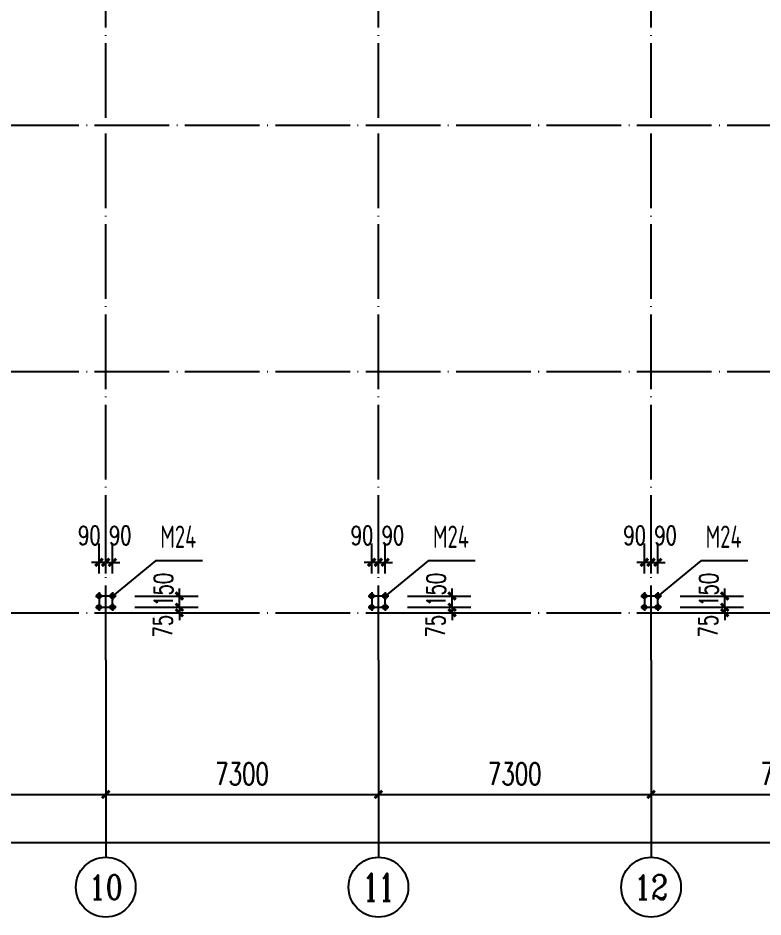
# Model space of a CAD drawing. Extents: x -89996 to 1006241, y -2176 to 440573.
# Drawn here: x 469624 to 489569, y 107735 to 131814 of the extents above; entities that cross this region are included whole.
import ezdxf
from ezdxf.enums import TextEntityAlignment as Align

# ---------------------------------------------------------------- set-up
doc = ezdxf.new("R2010")
doc.units = 0
doc.header["$LTSCALE"] = 1000
doc.header["$MEASUREMENT"] = 0
doc.linetypes.add('DOTE', pattern=[2.42, 2, -0.2, 0.02, -0.2])
for name, color, linetype in [('AXIS', 3, 'Continuous'), ('AXIS_TEXT', 7, 'Continuous'), ('DOTE', 1, 'DOTE'), ('TEXT', 7, 'Continuous'), ('WALL', 9, 'Continuous')]:
    doc.layers.add(name, color=color, linetype=linetype)
doc.styles.add('_TCH_AXIS', font='COMPLEX', dxfattribs={"bigfont": 'GBCBIG'})
doc.styles.add('_TCH_DIM_T3', font='SIMPLEX', dxfattribs={"width": 0.705882, "bigfont": 'GBCBIG'})
doc.styles.add('COMPLEX', font='COMPLEX')
doc.styles.add('TSSD_Label', font='tssdeng.shx', dxfattribs={"width": 0.7, "bigfont": 'hztxt.shx'})
doc.dimstyles.new('_TCH_ARCH&&200', dxfattribs={"dimtxt": 595, "dimasz": 200, "dimexe": 500, "dimexo": 600, "dimgap": 252.5, "dimtad": 1, "dimdec": 0, "dimzin": 0, "dimdsep": 46, "dimtxsty": '_TCH_DIM_T3', "dimblk": 'ARCHTICK', "dimcen": 0.09, "dimclrt": 7, "dimazin": 2, "dimtfac": 1, "dimtdec": 0, "dimtix": 1, "dimtmove": 2, "dimatfit": 3, "dimfxl": 0, "dimtolj": 1, "dimtzin": 0, "dimarcsym": 0})
doc.dimstyles.new('TCH-200-1', dxfattribs={"dimtxt": 595, "dimasz": 200, "dimexe": 500, "dimexo": 600, "dimgap": 252.5, "dimtad": 1, "dimdec": 0, "dimzin": 0, "dimdsep": 46, "dimtxsty": '_TCH_DIM_T3', "dimblk": 'ARCHTICK', "dimcen": 0.09, "dimclrd": 3, "dimclre": 3, "dimclrt": 7, "dimazin": 2, "dimtfac": 1, "dimtdec": 0, "dimtix": 1, "dimtmove": 2, "dimatfit": 3, "dimfxl": 0, "dimtolj": 1, "dimtzin": 0, "dimarcsym": 0})
doc.dimstyles.new('TCH-200-2', dxfattribs={"dimtxt": 500, "dimasz": 200, "dimexe": 500, "dimexo": 600, "dimgap": 252.5, "dimtad": 1, "dimdec": 0, "dimlfac": 0.5, "dimzin": 0, "dimdsep": 46, "dimtxsty": '_TCH_DIM_T3', "dimblk": 'ARCHTICK', "dimcen": 0.09, "dimclrd": 124, "dimclre": 124, "dimclrt": 7, "dimazin": 2, "dimtfac": 1, "dimtdec": 0, "dimtix": 1, "dimtmove": 2, "dimatfit": 3, "dimfxl": 0, "dimtolj": 1, "dimtzin": 0, "dimarcsym": 0})

# ---------------------------------------------------------------- blocks, each defined once
blk = doc.blocks.new('_ArchTick')
at = {"color": 0, "linetype": 'ByBlock', "const_width": 0.4}
blk.add_lwpolyline([(-0.5, -0.5), (0.5, 0.5)], dxfattribs=at)
blk = doc.blocks.new('*D1261')
at = {"layer": 'Defpoints', "color": 0, "transparency": 16777216}
for p in [(412413, 115603), (500933, 115643), (500933, 109735)]:
    blk.add_point(p, dxfattribs=at)
at = {"layer": 'WALL', "color": 3, "lineweight": -2, "transparency": 16777216}
for p, q in [((412413, 115003), (412413, 109235)), ((500933, 115043), (500933, 109235)), ((412413, 109735), (500933, 109735))]:
    blk.add_line(p, q, dxfattribs=at)
at = {"layer": 'WALL', "color": 3, "lineweight": -2, "transparency": 16777216, "xscale": 200, "yscale": 200, "zscale": 200, "rotation": 180}
blk.add_blockref('_ArchTick', (412413, 109735), dxfattribs=at)
at = {"layer": 'WALL', "color": 3, "lineweight": -2, "transparency": 16777216, "xscale": 200, "yscale": 200, "zscale": 200}
blk.add_blockref('_ArchTick', (500933, 109735), dxfattribs=at)
at = {"layer": 'WALL', "color": 7, "transparency": 16777216, "insert": (456673, 110285), "char_height": 595, "attachment_point": 5, "style": '_TCH_DIM_T3'}
blk.add_mtext('\\A1;88520', dxfattribs=at)
blk = doc.blocks.new('*D1759')
at = {"color": 124, "linetype": 'ByBlock', "lineweight": -2, "transparency": 16777216}
for p, q in [((471793, 116933), (471793, 117735)), ((471973, 116933), (471973, 117735)), ((471793, 117235), (471593, 117235)), ((471973, 117235), (471793, 117235)), ((471973, 117235), (472173, 117235))]:
    blk.add_line(p, q, dxfattribs=at)
at = {"layer": 'Defpoints', "color": 0, "linetype": 'ByBlock', "transparency": 16777216}
for p in [(471793, 117235), (471793, 116333), (471973, 116333)]:
    blk.add_point(p, dxfattribs=at)
at = {"color": 124, "linetype": 'ByBlock', "lineweight": -2, "transparency": 16777216, "xscale": 200, "yscale": 200, "zscale": 200}
blk.add_blockref('_ArchTick', (471793, 117235), dxfattribs=at)
at = {"color": 124, "linetype": 'ByBlock', "lineweight": -2, "transparency": 16777216, "xscale": 200, "yscale": 200, "zscale": 200, "rotation": 180}
blk.add_blockref('_ArchTick', (471973, 117235), dxfattribs=at)
at = {"color": 7, "linetype": 'ByBlock', "transparency": 16777216, "insert": (471533, 117956), "char_height": 500, "attachment_point": 5, "style": '_TCH_DIM_T3'}
blk.add_mtext('\\A1;90', dxfattribs=at)
blk = doc.blocks.new('*D1760')
at = {"color": 124, "linetype": 'ByBlock', "lineweight": -2, "transparency": 16777216}
for p, q in [((471973, 116933), (471973, 117735)), ((472153, 116933), (472153, 117735)), ((471973, 117235), (471773, 117235)), ((471973, 117235), (472153, 117235)), ((472153, 117235), (472353, 117235))]:
    blk.add_line(p, q, dxfattribs=at)
at = {"layer": 'Defpoints', "color": 0, "linetype": 'ByBlock', "transparency": 16777216}
for p in [(472153, 117235), (471973, 116333), (472153, 116333)]:
    blk.add_point(p, dxfattribs=at)
at = {"color": 124, "linetype": 'ByBlock', "lineweight": -2, "transparency": 16777216, "xscale": 200, "yscale": 200, "zscale": 200}
blk.add_blockref('_ArchTick', (471973, 117235), dxfattribs=at)
at = {"color": 124, "linetype": 'ByBlock', "lineweight": -2, "transparency": 16777216, "xscale": 200, "yscale": 200, "zscale": 200, "rotation": 180}
blk.add_blockref('_ArchTick', (472153, 117235), dxfattribs=at)
at = {"color": 7, "linetype": 'ByBlock', "transparency": 16777216, "insert": (472362, 117956), "char_height": 500, "attachment_point": 5, "style": '_TCH_DIM_T3'}
blk.add_mtext('\\A1;90', dxfattribs=at)
blk = doc.blocks.new('*D1761')
at = {"color": 124, "linetype": 'ByBlock', "lineweight": -2, "transparency": 16777216}
for p, q in [((472753, 116333), (474444, 116333)), ((473944, 116333), (473944, 116533)), ((473944, 116033), (473944, 116333)), ((472753, 116033), (474444, 116033)), ((473944, 116033), (473944, 115833))]:
    blk.add_line(p, q, dxfattribs=at)
at = {"layer": 'Defpoints', "color": 0, "linetype": 'ByBlock', "transparency": 16777216}
for p in [(472153, 116333), (473944, 116333), (472153, 116033)]:
    blk.add_point(p, dxfattribs=at)
at = {"color": 124, "linetype": 'ByBlock', "lineweight": -2, "transparency": 16777216, "xscale": 200, "yscale": 200, "zscale": 200}
for p, rotation in [((473944, 116333), 270), ((473944, 116033), 90)]:
    blk.add_blockref('_ArchTick', p, dxfattribs=dict(at, rotation=rotation))
at = {"color": 7, "linetype": 'ByBlock', "transparency": 16777216, "insert": (473517, 116500), "char_height": 500, "attachment_point": 5, "rotation": 90, "style": '_TCH_DIM_T3'}
blk.add_mtext('\\A1;150', dxfattribs=at)
blk = doc.blocks.new('*D1762')
at = {"color": 124, "linetype": 'ByBlock', "lineweight": -2, "transparency": 16777216}
for p, q in [((473944, 116033), (473944, 116233)), ((472753, 116033), (474444, 116033)), ((472753, 115883), (474444, 115883)), ((473944, 116033), (473944, 115883)), ((473944, 115883), (473944, 115683))]:
    blk.add_line(p, q, dxfattribs=at)
at = {"layer": 'Defpoints', "color": 0, "linetype": 'ByBlock', "transparency": 16777216}
for p in [(472153, 116033), (472153, 115883), (473944, 115883)]:
    blk.add_point(p, dxfattribs=at)
at = {"color": 124, "linetype": 'ByBlock', "lineweight": -2, "transparency": 16777216, "xscale": 200, "yscale": 200, "zscale": 200}
for p, rotation in [((473944, 116033), 270), ((473944, 115883), 90)]:
    blk.add_blockref('_ArchTick', p, dxfattribs=dict(at, rotation=rotation))
at = {"color": 7, "linetype": 'ByBlock', "transparency": 16777216, "insert": (473503, 115524), "char_height": 500, "attachment_point": 5, "rotation": 90, "style": '_TCH_DIM_T3'}
blk.add_mtext('\\A1;75', dxfattribs=at)
blk = doc.blocks.new('*D1763')
at = {"color": 124, "linetype": 'ByBlock', "lineweight": -2, "transparency": 16777216}
for p, q in [((479093, 116933), (479093, 117735)), ((479273, 116933), (479273, 117735)), ((479093, 117235), (478893, 117235)), ((479273, 117235), (479093, 117235)), ((479273, 117235), (479473, 117235))]:
    blk.add_line(p, q, dxfattribs=at)
at = {"layer": 'Defpoints', "color": 0, "linetype": 'ByBlock', "transparency": 16777216}
for p in [(479093, 117235), (479093, 116333), (479273, 116333)]:
    blk.add_point(p, dxfattribs=at)
at = {"color": 124, "linetype": 'ByBlock', "lineweight": -2, "transparency": 16777216, "xscale": 200, "yscale": 200, "zscale": 200}
blk.add_blockref('_ArchTick', (479093, 117235), dxfattribs=at)
at = {"color": 124, "linetype": 'ByBlock', "lineweight": -2, "transparency": 16777216, "xscale": 200, "yscale": 200, "zscale": 200, "rotation": 180}
blk.add_blockref('_ArchTick', (479273, 117235), dxfattribs=at)
at = {"color": 7, "linetype": 'ByBlock', "transparency": 16777216, "insert": (478833, 117956), "char_height": 500, "attachment_point": 5, "style": '_TCH_DIM_T3'}
blk.add_mtext('\\A1;90', dxfattribs=at)
blk = doc.blocks.new('*D1764')
at = {"color": 124, "linetype": 'ByBlock', "lineweight": -2, "transparency": 16777216}
for p, q in [((479273, 116933), (479273, 117735)), ((479453, 116933), (479453, 117735)), ((479273, 117235), (479073, 117235)), ((479273, 117235), (479453, 117235)), ((479453, 117235), (479653, 117235))]:
    blk.add_line(p, q, dxfattribs=at)
at = {"layer": 'Defpoints', "color": 0, "linetype": 'ByBlock', "transparency": 16777216}
for p in [(479453, 117235), (479273, 116333), (479453, 116333)]:
    blk.add_point(p, dxfattribs=at)
at = {"color": 124, "linetype": 'ByBlock', "lineweight": -2, "transparency": 16777216, "xscale": 200, "yscale": 200, "zscale": 200}
blk.add_blockref('_ArchTick', (479273, 117235), dxfattribs=at)
at = {"color": 124, "linetype": 'ByBlock', "lineweight": -2, "transparency": 16777216, "xscale": 200, "yscale": 200, "zscale": 200, "rotation": 180}
blk.add_blockref('_ArchTick', (479453, 117235), dxfattribs=at)
at = {"color": 7, "linetype": 'ByBlock', "transparency": 16777216, "insert": (479662, 117956), "char_height": 500, "attachment_point": 5, "style": '_TCH_DIM_T3'}
blk.add_mtext('\\A1;90', dxfattribs=at)
blk = doc.blocks.new('*D1765')
at = {"color": 124, "linetype": 'ByBlock', "lineweight": -2, "transparency": 16777216}
for p, q in [((480053, 116333), (481744, 116333)), ((481244, 116333), (481244, 116533)), ((481244, 116033), (481244, 116333)), ((480053, 116033), (481744, 116033)), ((481244, 116033), (481244, 115833))]:
    blk.add_line(p, q, dxfattribs=at)
at = {"layer": 'Defpoints', "color": 0, "linetype": 'ByBlock', "transparency": 16777216}
for p in [(479453, 116333), (481244, 116333), (479453, 116033)]:
    blk.add_point(p, dxfattribs=at)
at = {"color": 124, "linetype": 'ByBlock', "lineweight": -2, "transparency": 16777216, "xscale": 200, "yscale": 200, "zscale": 200}
for p, rotation in [((481244, 116333), 270), ((481244, 116033), 90)]:
    blk.add_blockref('_ArchTick', p, dxfattribs=dict(at, rotation=rotation))
at = {"color": 7, "linetype": 'ByBlock', "transparency": 16777216, "insert": (480817, 116500), "char_height": 500, "attachment_point": 5, "rotation": 90, "style": '_TCH_DIM_T3'}
blk.add_mtext('\\A1;150', dxfattribs=at)
blk = doc.blocks.new('*D1766')
at = {"color": 124, "linetype": 'ByBlock', "lineweight": -2, "transparency": 16777216}
for p, q in [((481244, 116033), (481244, 116233)), ((480053, 116033), (481744, 116033)), ((480053, 115883), (481744, 115883)), ((481244, 116033), (481244, 115883)), ((481244, 115883), (481244, 115683))]:
    blk.add_line(p, q, dxfattribs=at)
at = {"layer": 'Defpoints', "color": 0, "linetype": 'ByBlock', "transparency": 16777216}
for p in [(479453, 116033), (479453, 115883), (481244, 115883)]:
    blk.add_point(p, dxfattribs=at)
at = {"color": 124, "linetype": 'ByBlock', "lineweight": -2, "transparency": 16777216, "xscale": 200, "yscale": 200, "zscale": 200}
for p, rotation in [((481244, 116033), 270), ((481244, 115883), 90)]:
    blk.add_blockref('_ArchTick', p, dxfattribs=dict(at, rotation=rotation))
at = {"color": 7, "linetype": 'ByBlock', "transparency": 16777216, "insert": (480803, 115524), "char_height": 500, "attachment_point": 5, "rotation": 90, "style": '_TCH_DIM_T3'}
blk.add_mtext('\\A1;75', dxfattribs=at)
blk = doc.blocks.new('*D1767')
at = {"color": 124, "linetype": 'ByBlock', "lineweight": -2, "transparency": 16777216}
for p, q in [((486393, 116933), (486393, 117735)), ((486573, 116933), (486573, 117735)), ((486393, 117235), (486193, 117235)), ((486573, 117235), (486393, 117235)), ((486573, 117235), (486773, 117235))]:
    blk.add_line(p, q, dxfattribs=at)
at = {"layer": 'Defpoints', "color": 0, "linetype": 'ByBlock', "transparency": 16777216}
for p in [(486393, 117235), (486393, 116333), (486573, 116333)]:
    blk.add_point(p, dxfattribs=at)
at = {"color": 124, "linetype": 'ByBlock', "lineweight": -2, "transparency": 16777216, "xscale": 200, "yscale": 200, "zscale": 200}
blk.add_blockref('_ArchTick', (486393, 117235), dxfattribs=at)
at = {"color": 124, "linetype": 'ByBlock', "lineweight": -2, "transparency": 16777216, "xscale": 200, "yscale": 200, "zscale": 200, "rotation": 180}
blk.add_blockref('_ArchTick', (486573, 117235), dxfattribs=at)
at = {"color": 7, "linetype": 'ByBlock', "transparency": 16777216, "insert": (486133, 117956), "char_height": 500, "attachment_point": 5, "style": '_TCH_DIM_T3'}
blk.add_mtext('\\A1;90', dxfattribs=at)
blk = doc.blocks.new('*D1768')
at = {"color": 124, "linetype": 'ByBlock', "lineweight": -2, "transparency": 16777216}
for p, q in [((486573, 116933), (486573, 117735)), ((486753, 116933), (486753, 117735)), ((486573, 117235), (486373, 117235)), ((486573, 117235), (486753, 117235)), ((486753, 117235), (486953, 117235))]:
    blk.add_line(p, q, dxfattribs=at)
at = {"layer": 'Defpoints', "color": 0, "linetype": 'ByBlock', "transparency": 16777216}
for p in [(486753, 117235), (486573, 116333), (486753, 116333)]:
    blk.add_point(p, dxfattribs=at)
at = {"color": 124, "linetype": 'ByBlock', "lineweight": -2, "transparency": 16777216, "xscale": 200, "yscale": 200, "zscale": 200}
blk.add_blockref('_ArchTick', (486573, 117235), dxfattribs=at)
at = {"color": 124, "linetype": 'ByBlock', "lineweight": -2, "transparency": 16777216, "xscale": 200, "yscale": 200, "zscale": 200, "rotation": 180}
blk.add_blockref('_ArchTick', (486753, 117235), dxfattribs=at)
at = {"color": 7, "linetype": 'ByBlock', "transparency": 16777216, "insert": (486962, 117956), "char_height": 500, "attachment_point": 5, "style": '_TCH_DIM_T3'}
blk.add_mtext('\\A1;90', dxfattribs=at)
blk = doc.blocks.new('*D1769')
at = {"color": 124, "linetype": 'ByBlock', "lineweight": -2, "transparency": 16777216}
for p, q in [((487353, 116333), (489044, 116333)), ((488544, 116333), (488544, 116533)), ((488544, 116033), (488544, 116333)), ((487353, 116033), (489044, 116033)), ((488544, 116033), (488544, 115833))]:
    blk.add_line(p, q, dxfattribs=at)
at = {"layer": 'Defpoints', "color": 0, "linetype": 'ByBlock', "transparency": 16777216}
for p in [(486753, 116333), (488544, 116333), (486753, 116033)]:
    blk.add_point(p, dxfattribs=at)
at = {"color": 124, "linetype": 'ByBlock', "lineweight": -2, "transparency": 16777216, "xscale": 200, "yscale": 200, "zscale": 200}
for p, rotation in [((488544, 116333), 270), ((488544, 116033), 90)]:
    blk.add_blockref('_ArchTick', p, dxfattribs=dict(at, rotation=rotation))
at = {"color": 7, "linetype": 'ByBlock', "transparency": 16777216, "insert": (488117, 116500), "char_height": 500, "attachment_point": 5, "rotation": 90, "style": '_TCH_DIM_T3'}
blk.add_mtext('\\A1;150', dxfattribs=at)
blk = doc.blocks.new('*D1770')
at = {"color": 124, "linetype": 'ByBlock', "lineweight": -2, "transparency": 16777216}
for p, q in [((488544, 116033), (488544, 116233)), ((487353, 116033), (489044, 116033)), ((487353, 115883), (489044, 115883)), ((488544, 116033), (488544, 115883)), ((488544, 115883), (488544, 115683))]:
    blk.add_line(p, q, dxfattribs=at)
at = {"layer": 'Defpoints', "color": 0, "linetype": 'ByBlock', "transparency": 16777216}
for p in [(486753, 116033), (486753, 115883), (488544, 115883)]:
    blk.add_point(p, dxfattribs=at)
at = {"color": 124, "linetype": 'ByBlock', "lineweight": -2, "transparency": 16777216, "xscale": 200, "yscale": 200, "zscale": 200}
for p, rotation in [((488544, 116033), 270), ((488544, 115883), 90)]:
    blk.add_blockref('_ArchTick', p, dxfattribs=dict(at, rotation=rotation))
at = {"color": 7, "linetype": 'ByBlock', "transparency": 16777216, "insert": (488103, 115524), "char_height": 500, "attachment_point": 5, "rotation": 90, "style": '_TCH_DIM_T3'}
blk.add_mtext('\\A1;75', dxfattribs=at)
blk = doc.blocks.new('*D2708')
at = {"layer": 'AXIS', "color": 0, "lineweight": -2, "transparency": 16777216}
for p, q in [((464673, 114016), (464673, 110520)), ((471973, 114016), (471973, 110520)), ((464673, 111020), (471973, 111020))]:
    blk.add_line(p, q, dxfattribs=at)
at = {"layer": 'Defpoints', "color": 0, "transparency": 16777216}
for p in [(464673, 114616), (471973, 114616), (471973, 111020)]:
    blk.add_point(p, dxfattribs=at)
at = {"layer": 'AXIS', "color": 0, "lineweight": -2, "transparency": 16777216, "xscale": 200, "yscale": 200, "zscale": 200, "rotation": 180}
blk.add_blockref('_ArchTick', (464673, 111020), dxfattribs=at)
at = {"layer": 'AXIS', "color": 0, "lineweight": -2, "transparency": 16777216, "xscale": 200, "yscale": 200, "zscale": 200}
blk.add_blockref('_ArchTick', (471973, 111020), dxfattribs=at)
at = {"layer": 'AXIS', "color": 7, "transparency": 16777216, "insert": (468323, 111570), "char_height": 595, "attachment_point": 5, "style": '_TCH_DIM_T3'}
blk.add_mtext('\\A1;7300', dxfattribs=at)
blk = doc.blocks.new('*D2709')
at = {"layer": 'AXIS', "color": 0, "lineweight": -2, "transparency": 16777216}
for p, q in [((471973, 114016), (471973, 110520)), ((479273, 114016), (479273, 110520)), ((471973, 111020), (479273, 111020))]:
    blk.add_line(p, q, dxfattribs=at)
at = {"layer": 'Defpoints', "color": 0, "transparency": 16777216}
for p in [(471973, 114616), (479273, 114616), (479273, 111020)]:
    blk.add_point(p, dxfattribs=at)
at = {"layer": 'AXIS', "color": 0, "lineweight": -2, "transparency": 16777216, "xscale": 200, "yscale": 200, "zscale": 200, "rotation": 180}
blk.add_blockref('_ArchTick', (471973, 111020), dxfattribs=at)
at = {"layer": 'AXIS', "color": 0, "lineweight": -2, "transparency": 16777216, "xscale": 200, "yscale": 200, "zscale": 200}
blk.add_blockref('_ArchTick', (479273, 111020), dxfattribs=at)
at = {"layer": 'AXIS', "color": 7, "transparency": 16777216, "insert": (475623, 111570), "char_height": 595, "attachment_point": 5, "style": '_TCH_DIM_T3'}
blk.add_mtext('\\A1;7300', dxfattribs=at)
blk = doc.blocks.new('*D2710')
at = {"layer": 'AXIS', "color": 0, "lineweight": -2, "transparency": 16777216}
for p, q in [((479273, 114016), (479273, 110520)), ((486573, 114016), (486573, 110520)), ((479273, 111020), (486573, 111020))]:
    blk.add_line(p, q, dxfattribs=at)
at = {"layer": 'Defpoints', "color": 0, "transparency": 16777216}
for p in [(479273, 114616), (486573, 114616), (486573, 111020)]:
    blk.add_point(p, dxfattribs=at)
at = {"layer": 'AXIS', "color": 0, "lineweight": -2, "transparency": 16777216, "xscale": 200, "yscale": 200, "zscale": 200, "rotation": 180}
blk.add_blockref('_ArchTick', (479273, 111020), dxfattribs=at)
at = {"layer": 'AXIS', "color": 0, "lineweight": -2, "transparency": 16777216, "xscale": 200, "yscale": 200, "zscale": 200}
blk.add_blockref('_ArchTick', (486573, 111020), dxfattribs=at)
at = {"layer": 'AXIS', "color": 7, "transparency": 16777216, "insert": (482923, 111570), "char_height": 595, "attachment_point": 5, "style": '_TCH_DIM_T3'}
blk.add_mtext('\\A1;7300', dxfattribs=at)
blk = doc.blocks.new('*D2711')
at = {"layer": 'AXIS', "color": 0, "lineweight": -2, "transparency": 16777216}
for p, q in [((486573, 114016), (486573, 110520)), ((493873, 114016), (493873, 110520)), ((486573, 111020), (493873, 111020))]:
    blk.add_line(p, q, dxfattribs=at)
at = {"layer": 'Defpoints', "color": 0, "transparency": 16777216}
for p in [(486573, 114616), (493873, 114616), (493873, 111020)]:
    blk.add_point(p, dxfattribs=at)
at = {"layer": 'AXIS', "color": 0, "lineweight": -2, "transparency": 16777216, "xscale": 200, "yscale": 200, "zscale": 200, "rotation": 180}
blk.add_blockref('_ArchTick', (486573, 111020), dxfattribs=at)
at = {"layer": 'AXIS', "color": 0, "lineweight": -2, "transparency": 16777216, "xscale": 200, "yscale": 200, "zscale": 200}
blk.add_blockref('_ArchTick', (493873, 111020), dxfattribs=at)
at = {"layer": 'AXIS', "color": 7, "transparency": 16777216, "insert": (490223, 111570), "char_height": 595, "attachment_point": 5, "style": '_TCH_DIM_T3'}
blk.add_mtext('\\A1;7300', dxfattribs=at)
blk = doc.blocks.new('_AXISO')
blk.add_circle((0, 0), 0.5)
at = {"layer": 'AXIS_TEXT', "style": 'COMPLEX', "width": 1.041667}
blk.add_attdef('A', text='', height=0.56, dxfattribs=at).set_placement((-0.25, -0.28), (0.25, -0.28), align=Align.FIT)

msp = doc.modelspace()

# ---------------------------------------------------------------- linework, layer by layer
for centre in [(471793.48, 116333.22), (472153.48, 116333.22), (479093.48, 116333.22), (479453.48, 116333.22), (486393.48, 116333.22), (486753.48, 116333.22), (471793.48, 116033.22), (472153.48, 116033.22), (479093.48, 116033.22), (479453.48, 116033.22), (486393.48, 116033.22), (486753.48, 116033.22)]:
    msp.add_circle(centre, 58.52)
at = {"layer": 'AXIS'}
for p, q in [((473306.99, 117278.69), (472153.48, 116333.22)), ((474561.02, 117278.69), (473306.99, 117278.69)), ((480606.99, 117278.69), (479453.48, 116333.22)), ((481861.02, 117278.69), (480606.99, 117278.69)), ((487906.99, 117278.69), (486753.48, 116333.22)), ((489161.02, 117278.69), (487906.99, 117278.69)), ((471702.81, 116333.22), (471884.15, 116333.22)), ((471793.48, 116433.89), (471793.48, 116232.55)), ((472254.15, 116333.22), (472052.81, 116333.22)), ((472153.48, 116433.89), (472153.48, 116232.55)), ((479002.81, 116333.22), (479184.15, 116333.22)), ((479093.48, 116433.89), (479093.48, 116232.55)), ((479554.15, 116333.22), (479352.81, 116333.22)), ((479453.48, 116433.89), (479453.48, 116232.55)), ((486302.81, 116333.22), (486484.15, 116333.22)), ((486393.48, 116433.89), (486393.48, 116232.55)), ((486854.15, 116333.22), (486652.81, 116333.22)), ((486753.48, 116433.89), (486753.48, 116232.55)), ((471793.48, 116133.89), (471793.48, 115932.55)), ((472153.48, 116133.89), (472153.48, 115932.55)), ((479093.48, 116133.89), (479093.48, 115932.55)), ((479453.48, 116133.89), (479453.48, 115932.55)), ((486393.48, 116133.89), (486393.48, 115932.55)), ((486753.48, 116133.89), (486753.48, 115932.55)), ((471702.81, 116033.22), (471884.15, 116033.22)), ((472254.15, 116033.22), (472052.81, 116033.22)), ((479002.81, 116033.22), (479184.15, 116033.22)), ((479554.15, 116033.22), (479352.81, 116033.22)), ((486302.81, 116033.22), (486484.15, 116033.22)), ((486854.15, 116033.22), (486652.81, 116033.22)), ((471973.48, 114616.43), (471973.48, 109335.42)), ((479273.48, 114616.43), (479273.48, 109335.42)), ((486573.48, 114616.43), (486573.48, 109335.42))]:
    msp.add_line(p, q, dxfattribs=at)
at = {"layer": 'DOTE'}
for p, q in [((471973.48, 114616.43), (471973.48, 156470.01)), ((479273.48, 114616.43), (479273.48, 156470.01)), ((486573.48, 114616.43), (486573.48, 156470.01)), ((411173.48, 128943.22), (502173.48, 128943.22)), ((411173.48, 122343.22), (502173.48, 122343.22)), ((411173.48, 115883.22), (502173.48, 115883.22))]:
    msp.add_line(p, q, dxfattribs=at)
for points in [[(472153.48, 116333.22), (471793.48, 116333.22), (471793.48, 116033.22), (472153.48, 116033.22)], [(479453.48, 116333.22), (479093.48, 116333.22), (479093.48, 116033.22), (479453.48, 116033.22)], [(486753.48, 116333.22), (486393.48, 116333.22), (486393.48, 116033.22), (486753.48, 116033.22)]]:
    msp.add_lwpolyline(points, close=True, dxfattribs=at)

# ---------------------------------------------------------------- block references
at = {"layer": 'AXIS'}
ref = msp.add_blockref('_AXISO', (471973.48, 108535.42), dxfattribs=dict(at, xscale=1600, yscale=1600, zscale=1600))
ref.add_attrib('A', '10', dxfattribs={"layer": 'AXIS_TEXT', "height": 656.891, "style": '_TCH_AXIS'}).set_placement((471519.91, 108206.98), (472427.04, 108206.98), align=Align.FIT)
ref = msp.add_blockref('_AXISO', (479273.48, 108535.42), dxfattribs=dict(at, xscale=1600, yscale=1600, zscale=1600))
ref.add_attrib('A', '11', dxfattribs={"layer": 'AXIS_TEXT', "height": 737.525, "style": '_TCH_AXIS'}).set_placement((478852.03, 108166.66), (479694.92, 108166.66), align=Align.FIT)
ref = msp.add_blockref('_AXISO', (486573.48, 108535.42), dxfattribs=dict(at, xscale=1600, yscale=1600, zscale=1600))
ref.add_attrib('A', '12', dxfattribs={"layer": 'AXIS_TEXT', "height": 656.891, "style": '_TCH_AXIS'}).set_placement((486119.91, 108206.98), (487027.04, 108206.98), align=Align.FIT)

# ---------------------------------------------------------------- texts
at = {"layer": 'TEXT', "style": 'TSSD_Label', "width": 0.7}
for p in [(473915.07, 117442.16), (481215.07, 117442.16), (488515.07, 117442.16)]:
    msp.add_text('M24', height=600, rotation=360, dxfattribs=at).set_placement(p, align=Align.BOTTOM_CENTER)

# ---------------------------------------------------------------- dimensions: what is measured, and where the dimension line sits
at = {"linetype": 'ByBlock'}
for base, p1, p2, angle, picture, middle in [((471793.48, 117235.21), (471973.48, 116333.22), (471793.48, 116333.22), 180, '*D1759', (471532.88, 117956.12)), ((479093.48, 117235.21), (479273.48, 116333.22), (479093.48, 116333.22), 180, '*D1763', (478832.88, 117956.12)), ((486393.48, 117235.21), (486573.48, 116333.22), (486393.48, 116333.22), 180, '*D1767', (486132.88, 117956.12)), ((473944.4, 116333.22), (472153.48, 116033.22), (472153.48, 116333.22), 90, '*D1761', (473516.86, 116499.55)), ((481244.4, 116333.22), (479453.48, 116033.22), (479453.48, 116333.22), 90, '*D1765', (480816.86, 116499.55)), ((488544.4, 116333.22), (486753.48, 116033.22), (486753.48, 116333.22), 90, '*D1769', (488116.86, 116499.55)), ((473944.4, 115883.22), (472153.48, 116033.22), (472153.48, 115883.22), 270, '*D1762', (473503.07, 115524.13)), ((481244.4, 115883.22), (479453.48, 116033.22), (479453.48, 115883.22), 270, '*D1766', (480803.07, 115524.13)), ((488544.4, 115883.22), (486753.48, 116033.22), (486753.48, 115883.22), 270, '*D1770', (488103.07, 115524.13))]:
    dim = msp.add_linear_dim(base=base, p1=p1, p2=p2, angle=angle, dimstyle='TCH-200-2', dxfattribs=at)
    dim.commit()
    dim.dimension.update_dxf_attribs({"geometry": picture, "text_midpoint": middle, "dimtype": 128})
for base, p1, p2, picture, middle in [((472153.48, 117235.21), (471973.48, 116333.22), (472153.48, 116333.22), '*D1760', (472362.16, 117956.12)), ((479453.48, 117235.21), (479273.48, 116333.22), (479453.48, 116333.22), '*D1764', (479662.16, 117956.12)), ((486753.48, 117235.21), (486573.48, 116333.22), (486753.48, 116333.22), '*D1768', (486962.16, 117956.12))]:
    dim = msp.add_linear_dim(base=base, p1=p1, p2=p2, dimstyle='TCH-200-2', dxfattribs=at)
    dim.commit()
    dim.dimension.update_dxf_attribs({"geometry": picture, "text_midpoint": middle, "dimtype": 128})
at = {"layer": 'AXIS'}
for p1, p2, picture, middle in [((464673.48, 114616.43), (471973.48, 114616.43), '*D2708', (468323.48, 111569.52)), ((471973.48, 114616.43), (479273.48, 114616.43), '*D2709', (475623.48, 111569.52)), ((479273.48, 114616.43), (486573.48, 114616.43), '*D2710', (482923.48, 111569.52)), ((486573.48, 114616.43), (493873.48, 114616.43), '*D2711', (490223.48, 111569.52))]:
    dim = msp.add_aligned_dim(p1=p1, p2=p2, distance=-3596.91, dimstyle='_TCH_ARCH&&200', dxfattribs=at)
    dim.commit()
    dim.dimension.update_dxf_attribs({"geometry": picture, "text_midpoint": middle})
at = {"layer": 'WALL'}
dim = msp.add_linear_dim(base=(500933.48, 109734.68), p1=(412413.48, 115603.22), p2=(500933.48, 115643.22), dimstyle='TCH-200-1', dxfattribs=at)
dim.commit()
dim.dimension.update_dxf_attribs({"geometry": '*D1261', "text_midpoint": (456673.48, 110284.68)})

doc.saveas('drawing.dxf')
